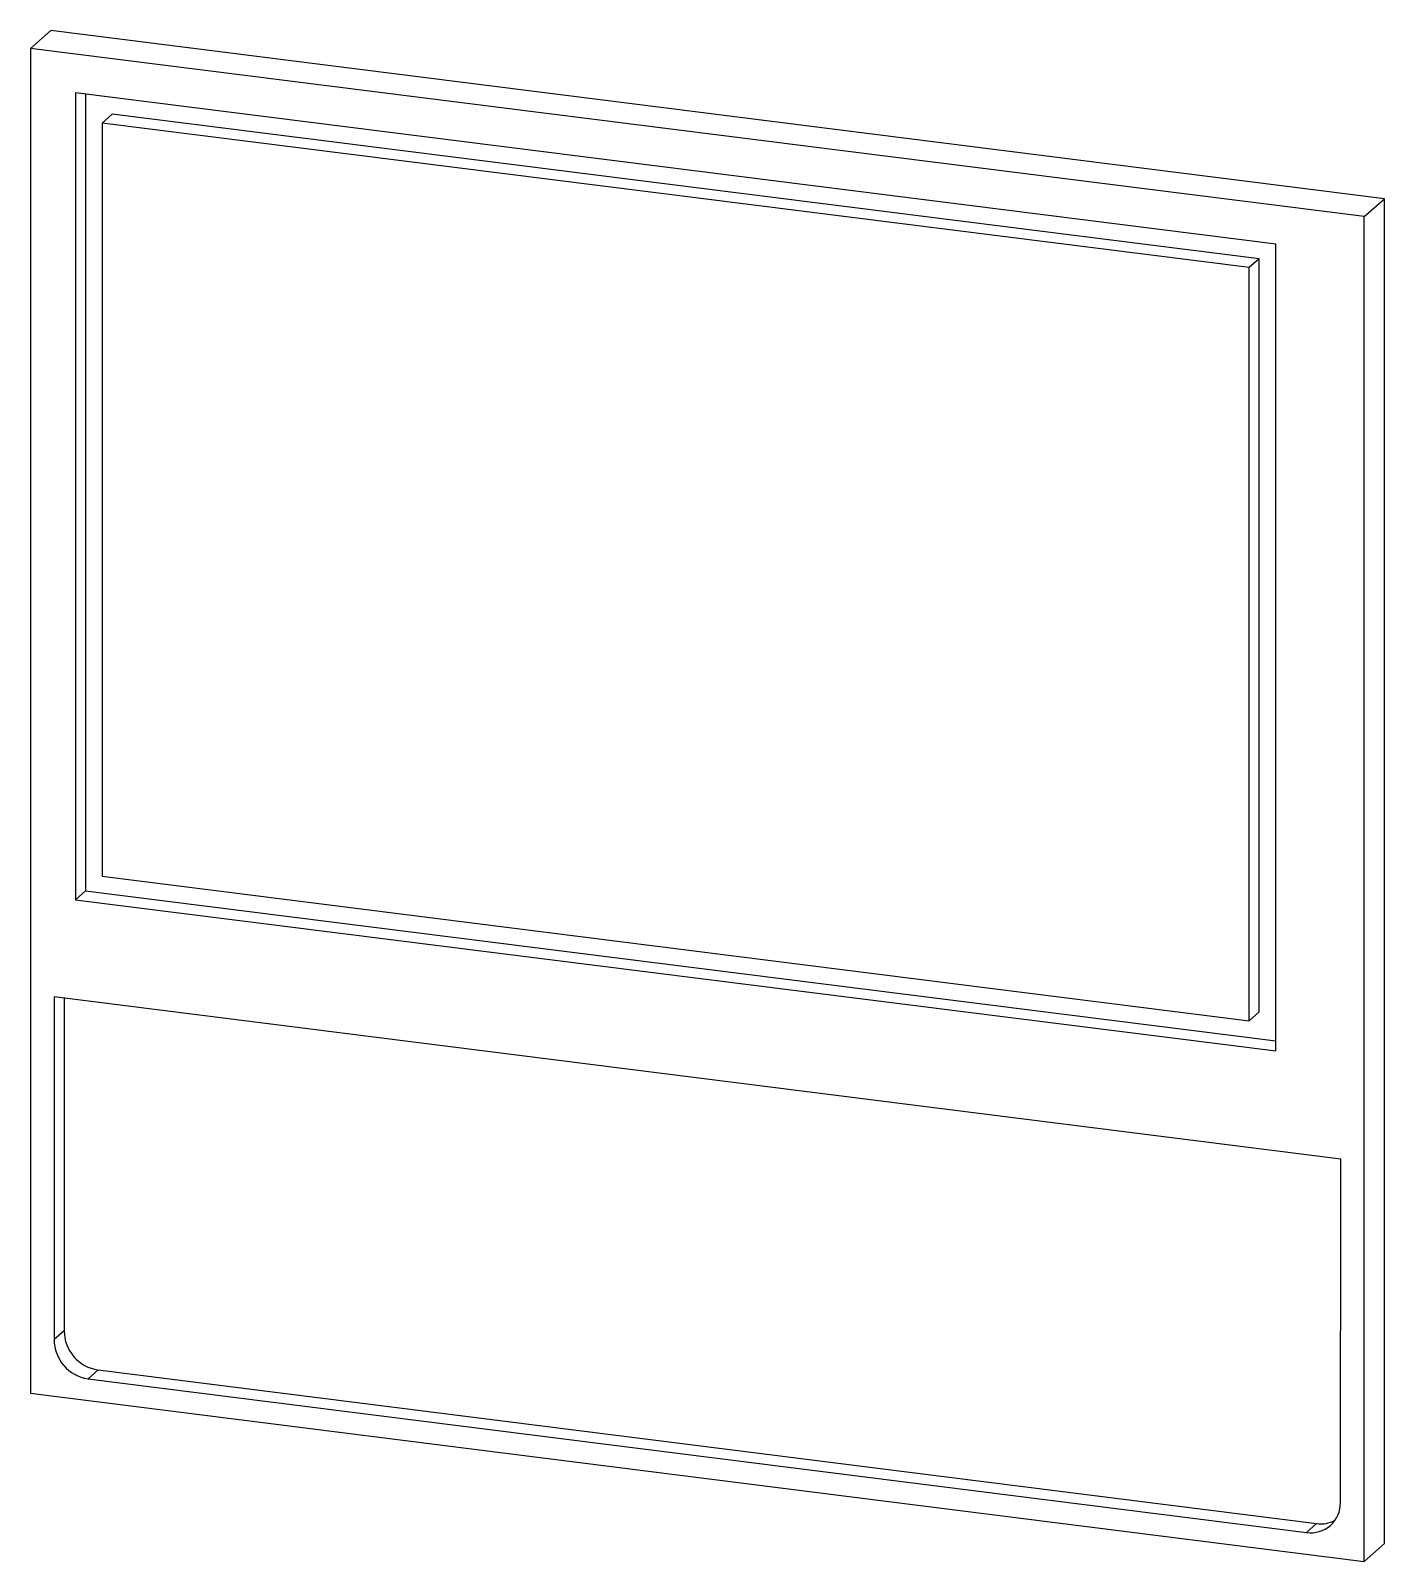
# Model space of a CAD drawing. Header units: millimetres. Extents: x -241 to 234, y -271 to 265.
import ezdxf

# ---------------------------------------------------------------- set-up
doc = ezdxf.new("R2010")
doc.units = ezdxf.units.MM

msp = doc.modelspace()

# ---------------------------------------------------------------- linework, layer by layer
at = {"color": 7, "linetype": 'Continuous', "lineweight": 25}
for p, q in [((-240.92, 258.93), (-233.85, 265.17)), ((233.85, 206.24), (-233.85, 265.17)), ((226.78, 200), (-240.92, 258.93)), ((-240.92, 258.93), (-240.92, -212.48)), ((195.76, 190.34), (-225.17, 243.37)), ((-225.17, 243.37), (-225.17, -39.47)), ((-221.64, 242.93), (-221.64, -36.35)), ((-212.28, 235.88), (-215.82, 232.76)), ((-215.82, 232.76), (-215.82, -31.22)), ((186.41, 182.09), (-215.82, 232.76)), ((189.95, 185.21), (-212.28, 235.88)), ((226.78, 200), (233.85, 206.24)), ((233.85, -265.17), (233.85, 206.24)), ((226.78, -271.4), (226.78, 200)), ((195.76, -92.5), (195.76, 190.34)), ((189.95, 185.21), (186.41, 182.09)), ((189.95, -78.78), (189.95, 185.21)), ((186.41, -81.9), (186.41, 182.09)), ((-215.82, -31.22), (186.41, -81.9)), ((-221.64, -36.35), (-225.17, -39.47)), ((-221.64, -36.35), (195.76, -88.94)), ((-225.17, -39.47), (195.76, -92.5)), ((218.57, -130.39), (-232.67, -73.54)), ((-232.67, -73.54), (-232.67, -193.67)), ((-229.13, -73.99), (-229.13, -190.55)), ((189.95, -78.78), (186.41, -81.9)), ((218.42, -250.78), (218.57, -130.39)), ((-229.13, -190.55), (-232.67, -193.67)), ((-217.24, -204.31), (-220.78, -207.43)), ((-220.78, -207.43), (206.53, -261.26)), ((-217.24, -204.31), (210.07, -258.15)), ((-240.92, -212.48), (226.78, -271.4)), ((210.07, -258.15), (206.53, -261.26)), ((226.78, -271.4), (233.85, -265.17))]:
    msp.add_line(p, q, dxfattribs=at)
for centre, radius, start, end in [((-215.28, -190.6), 13.85, 179.8019, 261.846), ((-218.81, -193.71), 13.85, 179.8019, 261.846), ((208.07, -251.02), 10.36, 261.4763, 1.3429), ((211.55, -247.41), 10.84, 262.1358, 297.3012)]:
    msp.add_arc(centre, radius, start, end, dxfattribs=at)

doc.saveas('drawing.dxf')
